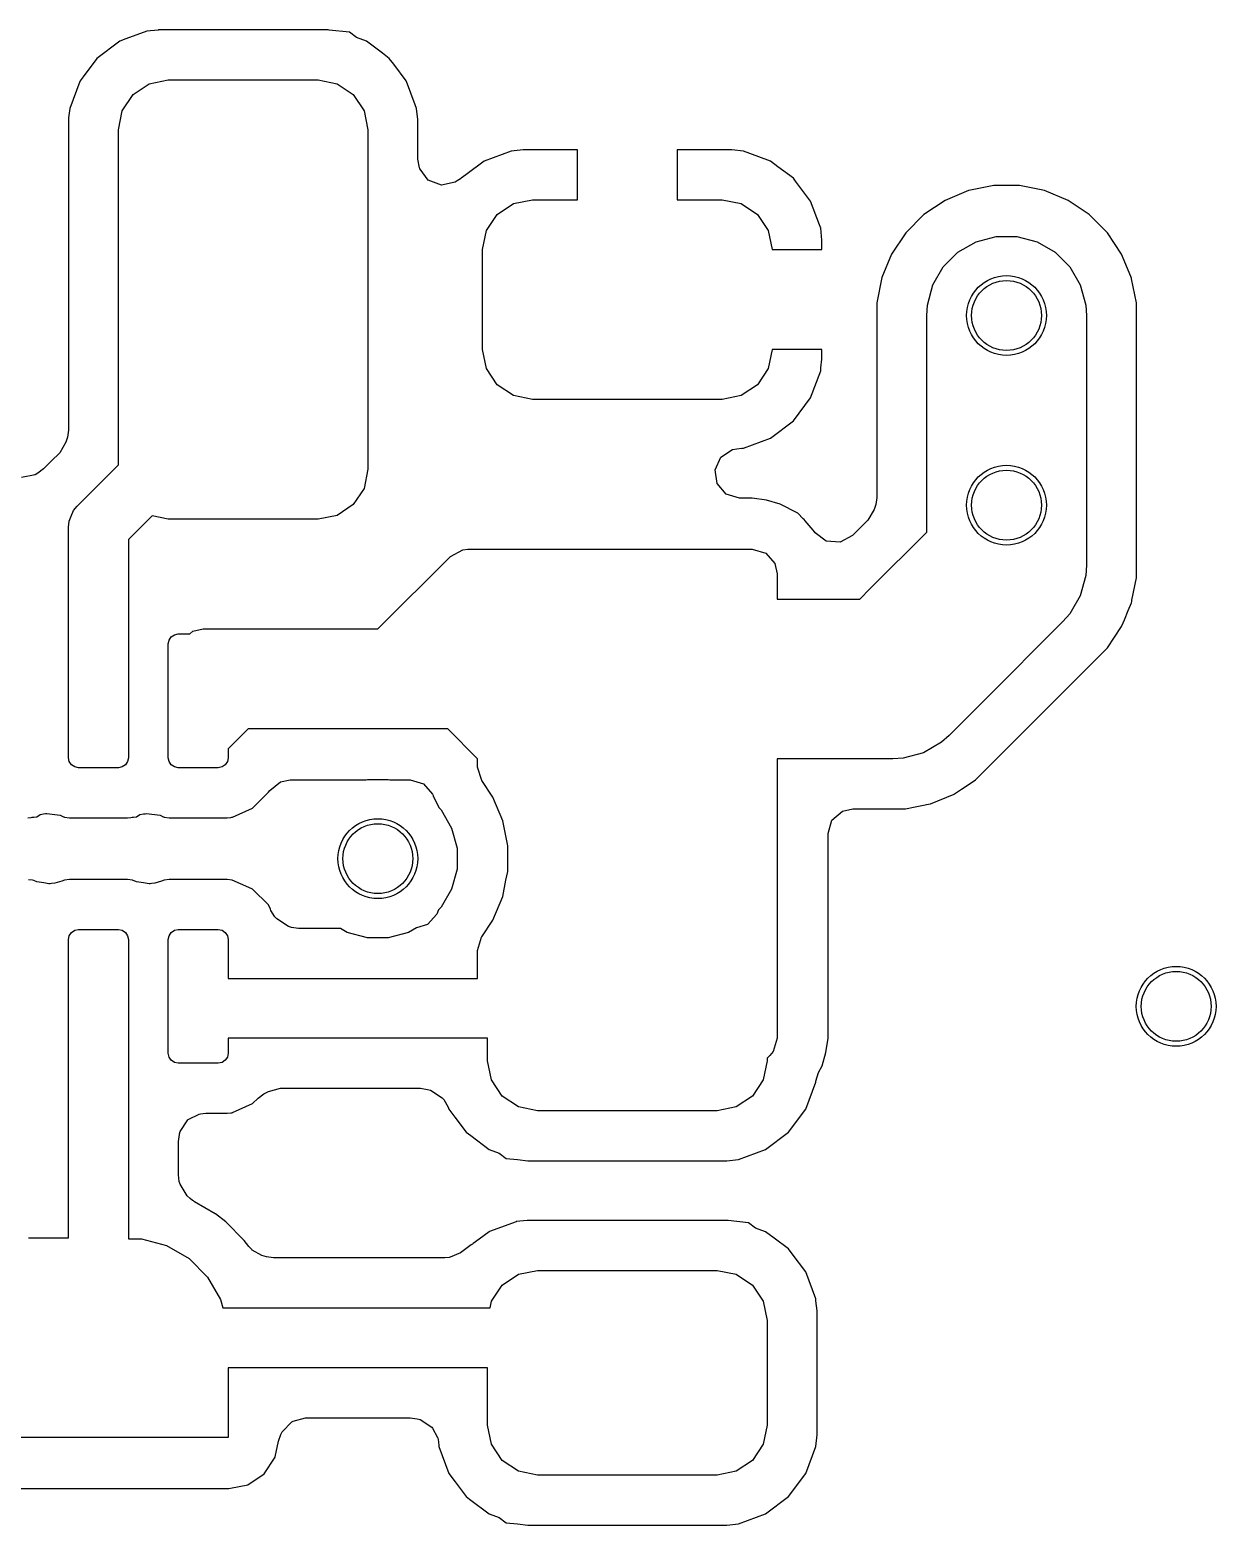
# Model space of a CAD drawing. Header units: inches. Extents: x 0.01 to 5.35, y 0.01 to 3.37.
# Drawn here: x 2.5489 to 2.7829, y 2.6665 to 2.9613 of the extents above; entities that cross this region are included whole.
import ezdxf

# ---------------------------------------------------------------- set-up
doc = ezdxf.new("R2010")
doc.units = ezdxf.units.IN
doc.header["$MEASUREMENT"] = 0
doc.layers.add('BLACK', color=250, linetype='CONTINUOUS')

msp = doc.modelspace()

# ---------------------------------------------------------------- linework, layer by layer
at = {"layer": 'BLACK', "linetype": 'CONTINUOUS'}
for p, q in [((2.57199, 2.96103), (2.56787, 2.95949)), ((2.57419, 2.96126), (2.57199, 2.96103)), ((2.57426, 2.96127), (2.57419, 2.96126)), ((2.57434, 2.96128), (2.57426, 2.96127)), ((2.60763, 2.96128), (2.57434, 2.96128)), ((2.57434, 2.96128), (2.57434, 2.96128)), ((2.60775, 2.96128), (2.60763, 2.96128)), ((2.60763, 2.96128), (2.60763, 2.96128)), ((2.60763, 2.96128), (2.60763, 2.96128)), ((2.60794, 2.96125), (2.60775, 2.96128)), ((2.61195, 2.96082), (2.60794, 2.96125)), ((2.61334, 2.95977), (2.61195, 2.96082)), ((2.56668, 2.95905), (2.56214, 2.95565)), ((2.56787, 2.95949), (2.56668, 2.95905)), ((2.56668, 2.95905), (2.56668, 2.95905)), ((2.61529, 2.95905), (2.61334, 2.95977)), ((2.61846, 2.95667), (2.61529, 2.95905)), ((2.61529, 2.95905), (2.61529, 2.95905)), ((2.61529, 2.95905), (2.61529, 2.95905)), ((2.61529, 2.95905), (2.61529, 2.95905)), ((2.56214, 2.95565), (2.55941, 2.952)), ((2.56214, 2.95565), (2.56214, 2.95565)), ((2.56214, 2.95565), (2.56214, 2.95565)), ((2.61982, 2.95565), (2.61846, 2.95667)), ((2.62068, 2.95451), (2.61982, 2.95565)), ((2.61982, 2.95565), (2.61982, 2.95565)), ((2.61982, 2.95565), (2.61982, 2.95565)), ((2.62312, 2.95125), (2.62068, 2.95451)), ((2.55886, 2.95127), (2.55875, 2.95112)), ((2.55941, 2.952), (2.55886, 2.95127)), ((2.57245, 2.95067), (2.57622, 2.95142)), ((2.57622, 2.95142), (2.60575, 2.95142)), ((2.60575, 2.95142), (2.60951, 2.95067)), ((2.62322, 2.95112), (2.62312, 2.95125)), ((2.55875, 2.95112), (2.55677, 2.94581)), ((2.55875, 2.95112), (2.55875, 2.95112)), ((2.56713, 2.94534), (2.56926, 2.94853)), ((2.56926, 2.94853), (2.57245, 2.95067)), ((2.60951, 2.95067), (2.61271, 2.94853)), ((2.61271, 2.94853), (2.61484, 2.94534)), ((2.62494, 2.94651), (2.62322, 2.95112)), ((2.62322, 2.95112), (2.62322, 2.95112)), ((2.62322, 2.95112), (2.62322, 2.95112)), ((2.55677, 2.94581), (2.55661, 2.94437)), ((2.56638, 2.94157), (2.56713, 2.94534)), ((2.61484, 2.94534), (2.61559, 2.94157)), ((2.6252, 2.94581), (2.62494, 2.94651)), ((2.62494, 2.94651), (2.62494, 2.94651)), ((2.62494, 2.94651), (2.62494, 2.94651)), ((2.62544, 2.9436), (2.6252, 2.94581)), ((2.55656, 2.94391), (2.55652, 2.94346)), ((2.55652, 2.94346), (2.55652, 2.94346)), ((2.55652, 2.94346), (2.55652, 2.94346)), ((2.55652, 2.94346), (2.55652, 2.94346)), ((2.55652, 2.94346), (2.55652, 2.94346)), ((2.55652, 2.94346), (2.55652, 2.88233)), ((2.55661, 2.94437), (2.55656, 2.94391)), ((2.55656, 2.94391), (2.55656, 2.94391)), ((2.55656, 2.94391), (2.55656, 2.94391)), ((2.62545, 2.94354), (2.62544, 2.9436)), ((2.62545, 2.94346), (2.62545, 2.94354)), ((2.62545, 2.93581), (2.62545, 2.94346)), ((2.56638, 2.87552), (2.56638, 2.94157)), ((2.61559, 2.94157), (2.61559, 2.87465)), ((2.64384, 2.93739), (2.63854, 2.93541)), ((2.64619, 2.93764), (2.64384, 2.93739)), ((2.64384, 2.93739), (2.64384, 2.93739)), ((2.65693, 2.93764), (2.64619, 2.93764)), ((2.64619, 2.93764), (2.64619, 2.93764)), ((2.65693, 2.9278), (2.65693, 2.93764)), ((2.68736, 2.93764), (2.67661, 2.93764)), ((2.67661, 2.93764), (2.67661, 2.9278)), ((2.6897, 2.93739), (2.68736, 2.93764)), ((2.68736, 2.93764), (2.68736, 2.93764)), ((2.69093, 2.93693), (2.6897, 2.93739)), ((2.6897, 2.93739), (2.6897, 2.93739)), ((2.695, 2.93541), (2.69093, 2.93693)), ((2.62576, 2.93411), (2.62545, 2.93581)), ((2.62582, 2.93394), (2.62576, 2.93411)), ((2.62586, 2.93384), (2.62582, 2.93394)), ((2.62587, 2.93382), (2.62586, 2.93384)), ((2.62751, 2.93162), (2.62587, 2.93382)), ((2.62587, 2.93382), (2.62587, 2.93382)), ((2.63854, 2.93541), (2.63492, 2.9327)), ((2.63854, 2.93541), (2.63854, 2.93541)), ((2.63854, 2.93541), (2.63854, 2.93541)), ((2.69649, 2.93429), (2.695, 2.93541)), ((2.695, 2.93541), (2.695, 2.93541)), ((2.69953, 2.93202), (2.69649, 2.93429)), ((2.63009, 2.93066), (2.62751, 2.93162)), ((2.63278, 2.93124), (2.63009, 2.93066)), ((2.63323, 2.93149), (2.63278, 2.93124)), ((2.63386, 2.93193), (2.63323, 2.93149)), ((2.63387, 2.93191), (2.63386, 2.93193)), ((2.63401, 2.93202), (2.63387, 2.93191)), ((2.63492, 2.9327), (2.63401, 2.93202)), ((2.69954, 2.93202), (2.69953, 2.93202)), ((2.69994, 2.93147), (2.69954, 2.93202)), ((2.70293, 2.92748), (2.69994, 2.93147)), ((2.73905, 2.93057), (2.73411, 2.92959)), ((2.7441, 2.93057), (2.73905, 2.93057)), ((2.73905, 2.93057), (2.73905, 2.93057)), ((2.73905, 2.93057), (2.73905, 2.93057)), ((2.74904, 2.92959), (2.7441, 2.93057)), ((2.7441, 2.93057), (2.7441, 2.93057)), ((2.7441, 2.93057), (2.7441, 2.93057)), ((2.6443, 2.92705), (2.64807, 2.9278)), ((2.64807, 2.9278), (2.65693, 2.9278)), ((2.67661, 2.9278), (2.68547, 2.9278)), ((2.68547, 2.9278), (2.68924, 2.92705)), ((2.72944, 2.92766), (2.72525, 2.92485)), ((2.7341, 2.92959), (2.72944, 2.92766)), ((2.72944, 2.92766), (2.72944, 2.92766)), ((2.73411, 2.92959), (2.7341, 2.92959)), ((2.7341, 2.92959), (2.7341, 2.92959)), ((2.74905, 2.92959), (2.74904, 2.92959)), ((2.74904, 2.92959), (2.74904, 2.92959)), ((2.75371, 2.92766), (2.74905, 2.92959)), ((2.7579, 2.92485), (2.75371, 2.92766)), ((2.75371, 2.92766), (2.75371, 2.92766)), ((2.75371, 2.92766), (2.75371, 2.92766)), ((2.63898, 2.92172), (2.64111, 2.92491)), ((2.64111, 2.92491), (2.6443, 2.92705)), ((2.68924, 2.92705), (2.69243, 2.92491)), ((2.69243, 2.92491), (2.69457, 2.92172)), ((2.70465, 2.92287), (2.70293, 2.92748)), ((2.70293, 2.92748), (2.70293, 2.92748)), ((2.72525, 2.92485), (2.72168, 2.92129)), ((2.72525, 2.92485), (2.72525, 2.92485)), ((2.72525, 2.92485), (2.72525, 2.92485)), ((2.76147, 2.92129), (2.7579, 2.92485)), ((2.7579, 2.92485), (2.7579, 2.92485)), ((2.7579, 2.92485), (2.7579, 2.92485)), ((2.63823, 2.91795), (2.63898, 2.92172)), ((2.69457, 2.92172), (2.69531, 2.91795)), ((2.70491, 2.92218), (2.70465, 2.92287)), ((2.70516, 2.91984), (2.70491, 2.92218)), ((2.70491, 2.92218), (2.70491, 2.92218)), ((2.70516, 2.91795), (2.70516, 2.91984)), ((2.70516, 2.91984), (2.70516, 2.91984)), ((2.70516, 2.91984), (2.70516, 2.91984)), ((2.72168, 2.92129), (2.71888, 2.91709)), ((2.72168, 2.92129), (2.72168, 2.92129)), ((2.72168, 2.92129), (2.72168, 2.92129)), ((2.73199, 2.91745), (2.73555, 2.91951)), ((2.73555, 2.91951), (2.73952, 2.92057)), ((2.73952, 2.92057), (2.74363, 2.92057)), ((2.74363, 2.92057), (2.7476, 2.91951)), ((2.7476, 2.91951), (2.75116, 2.91745)), ((2.76427, 2.91709), (2.76147, 2.92129)), ((2.76147, 2.92129), (2.76147, 2.92129)), ((2.76147, 2.92129), (2.76147, 2.92129)), ((2.63823, 2.89827), (2.63823, 2.91795)), ((2.69531, 2.91795), (2.70516, 2.91795)), ((2.71888, 2.91709), (2.71695, 2.91243)), ((2.71888, 2.91709), (2.71888, 2.91709)), ((2.72908, 2.91455), (2.73199, 2.91745)), ((2.75116, 2.91745), (2.75407, 2.91455)), ((2.7661, 2.91268), (2.76427, 2.91709)), ((2.76427, 2.91709), (2.76427, 2.91709)), ((2.76427, 2.91709), (2.76427, 2.91709)), ((2.76427, 2.91709), (2.76427, 2.91709)), ((2.72703, 2.91099), (2.72908, 2.91455)), ((2.75407, 2.91455), (2.75612, 2.91099)), ((2.71695, 2.91243), (2.71596, 2.90748)), ((2.71695, 2.91243), (2.71695, 2.91243)), ((2.71695, 2.91243), (2.71695, 2.91243)), ((2.72596, 2.90702), (2.72703, 2.91099)), ((2.75612, 2.91099), (2.75719, 2.90702)), ((2.76611, 2.91265), (2.7661, 2.91268)), ((2.76619, 2.91248), (2.76611, 2.91265)), ((2.7662, 2.91243), (2.76619, 2.91248)), ((2.76625, 2.91221), (2.7662, 2.91243)), ((2.7662, 2.91243), (2.7662, 2.91243)), ((2.76719, 2.90748), (2.76625, 2.91221)), ((2.71596, 2.90748), (2.71596, 2.86908)), ((2.72583, 2.90496), (2.72596, 2.90702)), ((2.75719, 2.90702), (2.75732, 2.90496)), ((2.76719, 2.89284), (2.76719, 2.90748)), ((2.76719, 2.90748), (2.76719, 2.90748)), ((2.76719, 2.90748), (2.76719, 2.90748)), ((2.72583, 2.86756), (2.72583, 2.90496)), ((2.75732, 2.90496), (2.75732, 2.86756)), ((2.63898, 2.8945), (2.63823, 2.89827)), ((2.69531, 2.89827), (2.69457, 2.8945)), ((2.70516, 2.89827), (2.69531, 2.89827)), ((2.70516, 2.89638), (2.70516, 2.89827)), ((2.70497, 2.89464), (2.70516, 2.89638)), ((2.70516, 2.89638), (2.70516, 2.89638)), ((2.64111, 2.89131), (2.63898, 2.8945)), ((2.69457, 2.8945), (2.69243, 2.89131)), ((2.70293, 2.88874), (2.70491, 2.89404)), ((2.70491, 2.89404), (2.70497, 2.89464)), ((2.70491, 2.89404), (2.70491, 2.89404)), ((2.76719, 2.87008), (2.76719, 2.89284)), ((2.6443, 2.88917), (2.64111, 2.89131)), ((2.69243, 2.89131), (2.68924, 2.88917)), ((2.64807, 2.88843), (2.6443, 2.88917)), ((2.68547, 2.88843), (2.64807, 2.88843)), ((2.68924, 2.88917), (2.68547, 2.88843)), ((2.69954, 2.88421), (2.70293, 2.88874)), ((2.70293, 2.88874), (2.70293, 2.88874)), ((2.695, 2.88081), (2.69953, 2.88421)), ((2.69953, 2.88421), (2.69954, 2.88421)), ((2.55632, 2.88095), (2.55603, 2.87996)), ((2.55652, 2.88233), (2.55632, 2.88095)), ((2.6897, 2.87883), (2.695, 2.88081)), ((2.695, 2.88081), (2.695, 2.88081)), ((2.55479, 2.87788), (2.55313, 2.87622)), ((2.55603, 2.87996), (2.55479, 2.87788)), ((2.68521, 2.87704), (2.68752, 2.87852)), ((2.68752, 2.87852), (2.68838, 2.87869)), ((2.68838, 2.87869), (2.68938, 2.8788)), ((2.68938, 2.8788), (2.6897, 2.87883)), ((2.6897, 2.87883), (2.6897, 2.87883)), ((2.55163, 2.87471), (2.55051, 2.87388)), ((2.55313, 2.87622), (2.55163, 2.87471)), ((2.55313, 2.87622), (2.55313, 2.87622)), ((2.55827, 2.8674), (2.56638, 2.87552)), ((2.61559, 2.87465), (2.61484, 2.87088)), ((2.68407, 2.87453), (2.68521, 2.87704)), ((2.68446, 2.87181), (2.68407, 2.87453)), ((2.54997, 2.87358), (2.54729, 2.873)), ((2.55051, 2.87388), (2.54997, 2.87358)), ((2.68626, 2.86973), (2.68446, 2.87181)), ((2.61484, 2.87088), (2.61271, 2.86769)), ((2.6889, 2.86896), (2.68626, 2.86973)), ((2.69142, 2.86896), (2.6889, 2.86896)), ((2.69425, 2.86855), (2.69142, 2.86896)), ((2.69142, 2.86896), (2.69142, 2.86896)), ((2.71596, 2.86908), (2.71577, 2.8677)), ((2.76719, 2.85323), (2.76719, 2.87008)), ((2.55708, 2.86541), (2.55753, 2.86651)), ((2.55753, 2.86651), (2.55827, 2.8674)), ((2.61271, 2.86769), (2.60951, 2.86555)), ((2.69689, 2.86777), (2.69425, 2.86855)), ((2.69425, 2.86855), (2.69425, 2.86855)), ((2.70037, 2.86596), (2.69689, 2.86777)), ((2.69689, 2.86777), (2.69689, 2.86777)), ((2.69689, 2.86777), (2.69689, 2.86777)), ((2.69689, 2.86777), (2.69689, 2.86777)), ((2.70146, 2.8649), (2.70037, 2.86596)), ((2.71547, 2.86671), (2.71424, 2.86463)), ((2.71577, 2.8677), (2.71547, 2.86671)), ((2.72583, 2.86227), (2.72583, 2.86756)), ((2.75732, 2.86756), (2.75732, 2.85575)), ((2.55654, 2.86323), (2.55665, 2.86438)), ((2.55654, 2.8402), (2.55654, 2.86323)), ((2.55665, 2.86438), (2.55708, 2.86541)), ((2.57301, 2.86544), (2.56835, 2.86078)), ((2.57622, 2.8648), (2.57301, 2.86544)), ((2.60575, 2.8648), (2.57622, 2.8648)), ((2.60951, 2.86555), (2.60575, 2.8648)), ((2.70166, 2.86471), (2.70146, 2.8649)), ((2.70186, 2.86448), (2.70166, 2.86471)), ((2.70346, 2.86263), (2.70186, 2.86448)), ((2.71424, 2.86463), (2.71117, 2.86156)), ((2.56835, 2.86078), (2.56835, 2.8402)), ((2.70348, 2.8626), (2.70346, 2.86263)), ((2.70346, 2.86263), (2.70346, 2.86263)), ((2.70381, 2.86209), (2.70348, 2.8626)), ((2.70601, 2.86044), (2.70381, 2.86209)), ((2.70876, 2.86025), (2.70601, 2.86044)), ((2.71117, 2.86156), (2.70876, 2.86025)), ((2.71469, 2.85114), (2.72583, 2.86227)), ((2.61756, 2.84315), (2.63188, 2.85747)), ((2.63188, 2.85747), (2.63429, 2.85879)), ((2.63429, 2.85879), (2.63533, 2.8589)), ((2.63533, 2.8589), (2.69142, 2.8589)), ((2.69142, 2.8589), (2.69406, 2.85812)), ((2.69406, 2.85812), (2.69586, 2.85604)), ((2.69586, 2.85604), (2.6963, 2.85402)), ((2.6963, 2.85402), (2.6963, 2.84906)), ((2.75732, 2.85575), (2.75719, 2.85369)), ((2.71261, 2.84906), (2.71469, 2.85114)), ((2.71469, 2.85114), (2.71469, 2.85114)), ((2.75719, 2.85369), (2.75612, 2.84972)), ((2.76631, 2.84884), (2.76719, 2.85323)), ((2.6963, 2.84906), (2.71261, 2.84906)), ((2.75612, 2.84972), (2.75431, 2.84658)), ((2.76559, 2.84681), (2.7662, 2.84828)), ((2.7662, 2.84828), (2.76621, 2.84832)), ((2.76621, 2.84832), (2.76626, 2.84859)), ((2.76626, 2.84859), (2.76631, 2.84884)), ((2.76631, 2.84884), (2.76631, 2.84884)), ((2.75407, 2.84616), (2.75271, 2.84461)), ((2.75431, 2.84658), (2.75407, 2.84616)), ((2.76482, 2.84494), (2.76559, 2.84681)), ((2.57744, 2.84202), (2.57819, 2.84217)), ((2.57819, 2.84217), (2.58044, 2.84217)), ((2.58044, 2.84217), (2.58106, 2.84271)), ((2.58106, 2.84271), (2.58309, 2.84315)), ((2.58309, 2.84315), (2.61756, 2.84315)), ((2.75271, 2.84461), (2.73696, 2.82886)), ((2.76147, 2.83942), (2.76427, 2.84362)), ((2.76427, 2.84362), (2.76434, 2.84379)), ((2.76434, 2.84379), (2.76482, 2.84494)), ((2.55654, 2.81776), (2.55654, 2.8402)), ((2.56835, 2.8402), (2.56835, 2.81776)), ((2.57622, 2.8402), (2.57637, 2.84095)), ((2.57622, 2.81776), (2.57622, 2.8402)), ((2.57637, 2.84095), (2.5768, 2.84159)), ((2.5768, 2.84159), (2.57744, 2.84202)), ((2.74572, 2.82367), (2.76147, 2.83942)), ((2.73696, 2.82886), (2.73027, 2.82217)), ((2.73696, 2.82886), (2.73696, 2.82886)), ((2.59197, 2.82346), (2.58803, 2.81953)), ((2.6146, 2.82346), (2.59197, 2.82346)), ((2.59197, 2.82346), (2.59197, 2.82346)), ((2.615, 2.82348), (2.6146, 2.82346)), ((2.61504, 2.82348), (2.615, 2.82348)), ((2.62008, 2.82348), (2.61504, 2.82348)), ((2.62012, 2.82348), (2.62008, 2.82348)), ((2.62052, 2.82346), (2.62012, 2.82348)), ((2.63134, 2.82346), (2.62052, 2.82346)), ((2.63724, 2.81756), (2.63134, 2.82346)), ((2.73027, 2.82217), (2.72872, 2.82081)), ((2.73546, 2.81341), (2.74572, 2.82367)), ((2.74572, 2.82367), (2.74572, 2.82367)), ((2.58803, 2.81953), (2.58803, 2.81776)), ((2.72516, 2.81876), (2.72119, 2.81769)), ((2.72872, 2.82081), (2.72516, 2.81876)), ((2.55669, 2.817), (2.55654, 2.81776)), ((2.55711, 2.81636), (2.55669, 2.817)), ((2.55775, 2.81594), (2.55711, 2.81636)), ((2.5585, 2.81579), (2.55775, 2.81594)), ((2.56638, 2.81579), (2.5585, 2.81579)), ((2.56713, 2.81594), (2.56638, 2.81579)), ((2.56777, 2.81636), (2.56713, 2.81594)), ((2.5682, 2.817), (2.56777, 2.81636)), ((2.56835, 2.81776), (2.5682, 2.817)), ((2.57637, 2.817), (2.57622, 2.81776)), ((2.5768, 2.81636), (2.57637, 2.817)), ((2.57744, 2.81594), (2.5768, 2.81636)), ((2.57819, 2.81579), (2.57744, 2.81594)), ((2.58606, 2.81579), (2.57819, 2.81579)), ((2.58682, 2.81594), (2.58606, 2.81579)), ((2.58745, 2.81636), (2.58682, 2.81594)), ((2.58788, 2.817), (2.58745, 2.81636)), ((2.58803, 2.81776), (2.58788, 2.817)), ((2.63724, 2.81599), (2.63724, 2.81756)), ((2.63724, 2.8159), (2.63724, 2.81599)), ((2.63807, 2.81328), (2.63724, 2.8159)), ((2.71913, 2.81756), (2.6963, 2.81756)), ((2.6963, 2.81756), (2.6963, 2.76249)), ((2.72119, 2.81769), (2.71913, 2.81756)), ((2.59622, 2.81128), (2.59835, 2.81302)), ((2.59835, 2.81302), (2.60024, 2.81341)), ((2.60024, 2.81341), (2.6146, 2.81341)), ((2.6146, 2.81341), (2.61509, 2.81342)), ((2.6146, 2.81341), (2.6146, 2.81341)), ((2.61509, 2.81342), (2.6151, 2.81342)), ((2.6151, 2.81342), (2.61513, 2.81342)), ((2.61513, 2.81342), (2.61526, 2.81342)), ((2.61526, 2.81342), (2.6155, 2.81349)), ((2.6155, 2.81349), (2.61961, 2.81349)), ((2.61961, 2.81349), (2.6199, 2.81341)), ((2.6199, 2.81341), (2.61997, 2.81342)), ((2.61997, 2.81342), (2.61997, 2.81342)), ((2.61997, 2.81342), (2.61998, 2.81342)), ((2.61998, 2.81342), (2.61999, 2.81342)), ((2.61999, 2.81342), (2.62002, 2.81342)), ((2.62002, 2.81342), (2.62003, 2.81342)), ((2.62003, 2.81342), (2.62052, 2.81341)), ((2.62052, 2.81341), (2.62391, 2.81341)), ((2.62391, 2.81341), (2.62655, 2.81263)), ((2.62655, 2.81263), (2.62835, 2.81055)), ((2.64025, 2.81001), (2.63807, 2.81328)), ((2.73268, 2.81156), (2.73478, 2.81296)), ((2.73478, 2.81296), (2.73546, 2.81341)), ((2.59286, 2.80783), (2.59599, 2.81095)), ((2.59599, 2.81095), (2.59622, 2.81128)), ((2.59599, 2.81095), (2.59599, 2.81095)), ((2.62835, 2.81055), (2.62845, 2.81031)), ((2.62845, 2.81031), (2.62847, 2.81027)), ((2.62847, 2.81027), (2.62959, 2.80792)), ((2.64025, 2.81), (2.64025, 2.81)), ((2.64025, 2.81), (2.64025, 2.81001)), ((2.64219, 2.80534), (2.64025, 2.81)), ((2.7266, 2.80868), (2.73126, 2.81061)), ((2.73126, 2.81061), (2.73132, 2.81065)), ((2.73132, 2.81065), (2.73268, 2.81156)), ((2.73132, 2.81065), (2.73132, 2.81065)), ((2.73132, 2.81065), (2.73132, 2.81065)), ((2.55162, 2.80669), (2.55197, 2.80674)), ((2.55197, 2.80674), (2.55217, 2.80676)), ((2.55217, 2.80676), (2.55227, 2.80678)), ((2.55227, 2.80678), (2.55491, 2.80641)), ((2.5713, 2.80669), (2.57165, 2.80673)), ((2.57165, 2.80673), (2.57193, 2.80678)), ((2.57193, 2.80678), (2.5746, 2.80641)), ((2.58889, 2.80607), (2.59286, 2.80783)), ((2.62959, 2.80792), (2.63005, 2.80746)), ((2.63005, 2.80746), (2.63211, 2.8039)), ((2.70713, 2.80545), (2.70921, 2.80726)), ((2.70921, 2.80726), (2.71124, 2.8077)), ((2.71124, 2.8077), (2.72166, 2.8077)), ((2.72166, 2.8077), (2.72358, 2.80808)), ((2.72358, 2.80808), (2.7255, 2.80846)), ((2.7255, 2.80846), (2.72578, 2.80852)), ((2.7255, 2.80846), (2.7255, 2.80846)), ((2.72578, 2.80852), (2.7266, 2.80868)), ((2.54849, 2.80593), (2.54917, 2.80601)), ((2.54917, 2.80601), (2.54939, 2.80602)), ((2.54939, 2.80602), (2.54967, 2.80607)), ((2.54967, 2.80607), (2.55027, 2.80614)), ((2.55027, 2.80614), (2.55094, 2.80655)), ((2.55094, 2.80655), (2.55162, 2.80669)), ((2.55491, 2.80641), (2.55553, 2.80614)), ((2.55553, 2.80614), (2.55564, 2.80609)), ((2.55564, 2.80609), (2.55573, 2.80605)), ((2.55573, 2.80605), (2.55575, 2.80604)), ((2.55575, 2.80604), (2.55575, 2.80604)), ((2.55575, 2.80604), (2.55674, 2.80593)), ((2.55674, 2.80593), (2.56814, 2.80593)), ((2.56814, 2.80593), (2.56815, 2.80593)), ((2.56815, 2.80593), (2.56818, 2.80593)), ((2.56818, 2.80593), (2.56885, 2.80601)), ((2.56885, 2.80601), (2.56908, 2.80602)), ((2.56908, 2.80602), (2.56936, 2.80607)), ((2.56936, 2.80607), (2.56996, 2.80614)), ((2.56996, 2.80614), (2.57063, 2.80655)), ((2.57063, 2.80655), (2.5713, 2.80669)), ((2.5746, 2.80641), (2.57522, 2.80614)), ((2.57522, 2.80614), (2.57533, 2.80609)), ((2.57533, 2.80609), (2.57542, 2.80605)), ((2.57542, 2.80605), (2.57543, 2.80604)), ((2.57543, 2.80604), (2.57543, 2.80604)), ((2.57543, 2.80604), (2.57642, 2.80593)), ((2.57642, 2.80593), (2.58783, 2.80593)), ((2.58783, 2.80593), (2.58783, 2.80593)), ((2.58783, 2.80593), (2.58786, 2.80593)), ((2.58786, 2.80593), (2.58854, 2.80601)), ((2.58854, 2.80601), (2.58876, 2.80602)), ((2.58876, 2.80602), (2.58879, 2.80602)), ((2.58879, 2.80602), (2.58889, 2.80607)), ((2.63211, 2.8039), (2.63317, 2.79993)), ((2.64317, 2.8004), (2.64219, 2.80534)), ((2.64219, 2.80534), (2.64219, 2.80534)), ((2.64219, 2.80534), (2.64219, 2.80534)), ((2.70636, 2.80281), (2.70713, 2.80545)), ((2.70636, 2.78933), (2.70636, 2.80281)), ((2.63317, 2.79993), (2.63317, 2.79582)), ((2.64317, 2.79535), (2.64317, 2.8004)), ((2.63317, 2.79582), (2.63211, 2.79185)), ((2.64283, 2.79364), (2.64317, 2.79535)), ((2.54944, 2.79363), (2.54866, 2.79372)), ((2.54966, 2.79353), (2.54944, 2.79363)), ((2.55026, 2.79327), (2.54966, 2.79353)), ((2.55168, 2.79307), (2.55026, 2.79327)), ((2.55268, 2.79287), (2.55168, 2.79307)), ((2.55278, 2.79291), (2.55268, 2.79287)), ((2.5529, 2.7929), (2.55278, 2.79291)), ((2.5532, 2.79294), (2.5529, 2.7929)), ((2.55385, 2.79302), (2.5532, 2.79294)), ((2.55519, 2.7934), (2.55385, 2.79302)), ((2.55575, 2.79364), (2.55519, 2.7934)), ((2.55674, 2.79376), (2.55575, 2.79364)), ((2.55575, 2.79364), (2.55575, 2.79364)), ((2.55575, 2.79364), (2.55575, 2.79364)), ((2.55575, 2.79364), (2.55575, 2.79364)), ((2.56814, 2.79376), (2.55674, 2.79376)), ((2.55674, 2.79376), (2.55674, 2.79376)), ((2.55674, 2.79376), (2.55674, 2.79376)), ((2.55674, 2.79376), (2.55674, 2.79376)), ((2.56913, 2.79364), (2.56814, 2.79376)), ((2.56814, 2.79376), (2.56814, 2.79376)), ((2.56997, 2.79328), (2.56913, 2.79364)), ((2.57135, 2.79309), (2.56997, 2.79328)), ((2.57242, 2.79288), (2.57135, 2.79309)), ((2.57252, 2.79293), (2.57242, 2.79288)), ((2.57264, 2.79291), (2.57252, 2.79293)), ((2.57292, 2.79295), (2.57264, 2.79291)), ((2.57356, 2.79303), (2.57292, 2.79295)), ((2.57292, 2.79295), (2.57292, 2.79295)), ((2.57292, 2.79295), (2.57292, 2.79295)), ((2.5749, 2.79341), (2.57356, 2.79303)), ((2.57543, 2.79364), (2.5749, 2.79341)), ((2.57642, 2.79376), (2.57543, 2.79364)), ((2.57543, 2.79364), (2.57543, 2.79364)), ((2.58783, 2.79376), (2.57642, 2.79376)), ((2.57642, 2.79376), (2.57642, 2.79376)), ((2.57642, 2.79376), (2.57642, 2.79376)), ((2.58882, 2.79364), (2.58783, 2.79376)), ((2.58783, 2.79376), (2.58783, 2.79376)), ((2.59209, 2.7922), (2.58882, 2.79364)), ((2.58882, 2.79364), (2.58882, 2.79364)), ((2.59286, 2.79186), (2.59209, 2.7922)), ((2.64219, 2.7904), (2.64283, 2.79364)), ((2.59599, 2.78873), (2.59286, 2.79186)), ((2.59286, 2.79186), (2.59286, 2.79186)), ((2.63211, 2.79185), (2.63005, 2.78829)), ((2.64025, 2.78574), (2.64219, 2.7904)), ((2.70636, 2.76249), (2.70636, 2.78933)), ((2.59636, 2.78791), (2.59599, 2.78873)), ((2.59647, 2.78764), (2.59636, 2.78791)), ((2.59725, 2.78641), (2.59647, 2.78764)), ((2.59763, 2.78597), (2.59725, 2.78641)), ((2.62916, 2.78695), (2.62735, 2.78488)), ((2.62955, 2.78778), (2.62916, 2.78695)), ((2.63005, 2.78829), (2.62955, 2.78778)), ((2.55669, 2.78268), (2.55711, 2.78332)), ((2.55711, 2.78332), (2.55775, 2.78375)), ((2.55775, 2.78375), (2.5585, 2.7839)), ((2.5585, 2.7839), (2.56638, 2.7839)), ((2.56638, 2.7839), (2.56713, 2.78375)), ((2.56713, 2.78375), (2.56777, 2.78332)), ((2.56777, 2.78332), (2.5682, 2.78268)), ((2.57637, 2.78268), (2.5768, 2.78332)), ((2.5768, 2.78332), (2.57744, 2.78375)), ((2.57744, 2.78375), (2.57819, 2.7839)), ((2.57819, 2.7839), (2.58606, 2.7839)), ((2.58606, 2.7839), (2.58682, 2.78375)), ((2.58682, 2.78375), (2.58745, 2.78332)), ((2.58745, 2.78332), (2.58788, 2.78268)), ((2.59995, 2.78449), (2.59763, 2.78597)), ((2.60054, 2.78431), (2.59995, 2.78449)), ((2.60191, 2.78411), (2.60054, 2.78431)), ((2.61017, 2.78411), (2.60191, 2.78411)), ((2.61153, 2.78332), (2.61017, 2.78411)), ((2.6155, 2.78226), (2.61153, 2.78332)), ((2.62359, 2.78332), (2.61961, 2.78226)), ((2.62518, 2.78425), (2.62359, 2.78332)), ((2.62735, 2.78488), (2.62518, 2.78425)), ((2.63807, 2.78247), (2.64025, 2.78574)), ((2.64025, 2.78574), (2.64025, 2.78574)), ((2.64025, 2.78574), (2.64025, 2.78574)), ((2.55654, 2.78193), (2.55669, 2.78268)), ((2.55654, 2.77071), (2.55654, 2.78193)), ((2.5682, 2.78268), (2.56835, 2.78193)), ((2.56835, 2.78193), (2.56835, 2.77071)), ((2.57622, 2.78193), (2.57637, 2.78268)), ((2.57622, 2.75949), (2.57622, 2.78193)), ((2.58788, 2.78268), (2.58803, 2.78193)), ((2.58803, 2.78193), (2.58803, 2.77425)), ((2.61961, 2.78226), (2.6155, 2.78226)), ((2.63724, 2.77976), (2.63802, 2.7824)), ((2.63802, 2.7824), (2.63807, 2.78247)), ((2.63724, 2.77425), (2.63724, 2.77976)), ((2.58803, 2.77425), (2.63724, 2.77425)), ((2.55654, 2.72307), (2.55654, 2.77071)), ((2.56835, 2.77071), (2.56835, 2.72307)), ((2.6963, 2.76249), (2.69552, 2.75986)), ((2.70595, 2.75966), (2.70636, 2.76249)), ((2.63921, 2.76244), (2.58803, 2.76244)), ((2.58803, 2.76244), (2.58803, 2.75949)), ((2.63921, 2.75801), (2.63921, 2.76244)), ((2.69552, 2.75986), (2.69487, 2.75904)), ((2.70518, 2.75702), (2.70595, 2.75966)), ((2.57637, 2.75873), (2.57622, 2.75949)), ((2.5768, 2.7581), (2.57637, 2.75873)), ((2.57744, 2.75767), (2.5768, 2.7581)), ((2.57819, 2.75752), (2.57744, 2.75767)), ((2.58606, 2.75752), (2.57819, 2.75752)), ((2.58682, 2.75767), (2.58606, 2.75752)), ((2.58745, 2.7581), (2.58682, 2.75767)), ((2.58788, 2.75873), (2.58745, 2.7581)), ((2.58803, 2.75949), (2.58788, 2.75873)), ((2.63996, 2.75425), (2.63921, 2.75801)), ((2.69433, 2.75801), (2.69358, 2.75425)), ((2.69487, 2.75904), (2.69433, 2.7585)), ((2.69433, 2.7585), (2.69433, 2.75801)), ((2.70449, 2.75572), (2.70518, 2.75702)), ((2.6421, 2.75105), (2.63996, 2.75425)), ((2.69358, 2.75425), (2.69145, 2.75105)), ((2.70196, 2.74847), (2.70394, 2.75378)), ((2.70394, 2.75378), (2.70396, 2.75397)), ((2.70396, 2.75397), (2.70449, 2.75571)), ((2.70449, 2.75571), (2.70449, 2.75572)), ((2.59396, 2.75065), (2.59507, 2.75149)), ((2.59507, 2.75149), (2.59598, 2.75198)), ((2.59598, 2.75198), (2.59832, 2.75258)), ((2.59832, 2.75258), (2.62596, 2.75258)), ((2.62596, 2.75258), (2.62733, 2.75238)), ((2.62733, 2.75238), (2.62793, 2.75221)), ((2.62793, 2.75221), (2.63024, 2.75072)), ((2.63024, 2.75072), (2.63024, 2.75071)), ((2.63024, 2.75071), (2.63049, 2.75043)), ((2.64529, 2.74892), (2.6421, 2.75105)), ((2.69145, 2.75105), (2.68825, 2.74892)), ((2.58854, 2.74774), (2.58876, 2.74775)), ((2.58876, 2.74775), (2.58879, 2.74776)), ((2.58879, 2.74776), (2.58889, 2.7478)), ((2.58889, 2.7478), (2.59286, 2.74956)), ((2.59286, 2.74956), (2.59396, 2.75065)), ((2.63049, 2.75043), (2.63055, 2.75036)), ((2.63055, 2.75036), (2.63143, 2.74887)), ((2.63143, 2.74887), (2.63158, 2.74847)), ((2.63158, 2.74847), (2.63158, 2.74847)), ((2.63158, 2.74847), (2.63277, 2.74689)), ((2.64906, 2.74817), (2.64529, 2.74892)), ((2.68449, 2.74817), (2.64906, 2.74817)), ((2.68825, 2.74892), (2.68449, 2.74817)), ((2.69856, 2.74394), (2.70196, 2.74847)), ((2.70196, 2.74847), (2.70196, 2.74847)), ((2.70196, 2.74847), (2.70196, 2.74847)), ((2.57858, 2.74404), (2.58007, 2.74635)), ((2.58007, 2.74635), (2.58012, 2.7464)), ((2.58012, 2.7464), (2.58228, 2.74748)), ((2.58228, 2.74748), (2.58258, 2.74755)), ((2.58258, 2.74755), (2.58362, 2.74766)), ((2.58362, 2.74766), (2.58783, 2.74766)), ((2.58783, 2.74766), (2.58783, 2.74766)), ((2.58783, 2.74766), (2.58786, 2.74766)), ((2.58786, 2.74766), (2.58854, 2.74774)), ((2.63277, 2.74689), (2.63498, 2.74394)), ((2.57821, 2.74207), (2.57841, 2.74345)), ((2.57821, 2.73551), (2.57821, 2.74207)), ((2.57841, 2.74345), (2.57845, 2.74361)), ((2.57845, 2.74361), (2.57858, 2.74404)), ((2.63498, 2.74394), (2.63498, 2.74394)), ((2.63498, 2.74394), (2.63588, 2.74326)), ((2.63588, 2.74326), (2.63951, 2.74054)), ((2.69403, 2.74054), (2.69856, 2.74394)), ((2.69856, 2.74394), (2.69856, 2.74394)), ((2.69856, 2.74394), (2.69856, 2.74394)), ((2.63951, 2.74054), (2.63951, 2.74054)), ((2.63951, 2.74054), (2.64146, 2.73981)), ((2.64146, 2.73981), (2.64285, 2.73877)), ((2.68872, 2.73856), (2.69403, 2.74054)), ((2.64285, 2.73877), (2.6451, 2.73853)), ((2.6451, 2.73853), (2.6451, 2.73853)), ((2.6451, 2.73853), (2.6451, 2.73853)), ((2.6451, 2.73853), (2.64717, 2.73831)), ((2.64717, 2.73831), (2.68637, 2.73831)), ((2.68637, 2.73831), (2.68872, 2.73856)), ((2.57839, 2.7342), (2.57821, 2.73551)), ((2.57853, 2.73367), (2.57839, 2.7342)), ((2.57993, 2.73138), (2.57853, 2.73367)), ((2.58052, 2.73084), (2.57993, 2.73138)), ((2.581, 2.73045), (2.58052, 2.73084)), ((2.58122, 2.73037), (2.581, 2.73045)), ((2.58139, 2.7302), (2.58122, 2.73037)), ((2.58546, 2.72785), (2.58139, 2.7302)), ((2.58548, 2.72784), (2.58546, 2.72785)), ((2.58553, 2.7278), (2.58548, 2.72784)), ((2.58755, 2.72625), (2.58553, 2.7278)), ((2.59121, 2.72259), (2.58755, 2.72625)), ((2.58755, 2.72625), (2.58755, 2.72625)), ((2.58755, 2.72625), (2.58755, 2.72625)), ((2.63951, 2.7243), (2.63756, 2.72284)), ((2.63961, 2.72434), (2.63951, 2.7243)), ((2.63951, 2.7243), (2.63951, 2.7243)), ((2.64482, 2.72628), (2.63961, 2.72434)), ((2.64486, 2.72629), (2.64482, 2.72628)), ((2.64703, 2.72652), (2.64486, 2.72629)), ((2.64704, 2.72652), (2.64703, 2.72652)), ((2.64717, 2.72654), (2.64704, 2.72652)), ((2.68637, 2.72654), (2.64717, 2.72654)), ((2.64717, 2.72654), (2.64717, 2.72654)), ((2.68649, 2.72654), (2.68637, 2.72654)), ((2.68637, 2.72654), (2.68637, 2.72654)), ((2.68637, 2.72654), (2.68637, 2.72654)), ((2.68668, 2.7265), (2.68649, 2.72654)), ((2.69069, 2.72607), (2.68668, 2.7265)), ((2.69208, 2.72503), (2.69069, 2.72607)), ((2.69403, 2.7243), (2.69208, 2.72503)), ((2.69571, 2.72304), (2.69403, 2.7243)), ((2.69403, 2.7243), (2.69403, 2.7243)), ((2.69403, 2.7243), (2.69403, 2.7243)), ((2.69403, 2.7243), (2.69403, 2.7243)), ((2.54866, 2.72307), (2.55654, 2.72307)), ((2.56835, 2.72307), (2.56835, 2.7229)), ((2.56835, 2.7229), (2.57092, 2.7229)), ((2.57092, 2.7229), (2.57588, 2.72157)), ((2.57588, 2.72157), (2.58033, 2.719)), ((2.59212, 2.7214), (2.59121, 2.72259)), ((2.59121, 2.72259), (2.59121, 2.72259)), ((2.59121, 2.72259), (2.59121, 2.72259)), ((2.59121, 2.72259), (2.59121, 2.72259)), ((2.59269, 2.72078), (2.59212, 2.7214)), ((2.63597, 2.72174), (2.63385, 2.72015)), ((2.63621, 2.72183), (2.63597, 2.72174)), ((2.63637, 2.72195), (2.63621, 2.72183)), ((2.63756, 2.72284), (2.63637, 2.72195)), ((2.69856, 2.72091), (2.69571, 2.72304)), ((2.58033, 2.719), (2.58396, 2.71537)), ((2.59277, 2.7207), (2.59269, 2.72078)), ((2.5947, 2.71961), (2.59277, 2.7207)), ((2.59558, 2.71935), (2.5947, 2.71961)), ((2.59695, 2.71915), (2.59558, 2.71935)), ((2.63078, 2.71915), (2.59695, 2.71915)), ((2.63165, 2.71923), (2.63078, 2.71915)), ((2.63179, 2.71926), (2.63165, 2.71923)), ((2.63385, 2.72015), (2.63179, 2.71926)), ((2.6993, 2.71992), (2.69856, 2.72091)), ((2.69856, 2.72091), (2.69856, 2.72091)), ((2.70196, 2.71637), (2.6993, 2.71992)), ((2.58396, 2.71537), (2.58653, 2.71092)), ((2.6421, 2.71379), (2.64529, 2.71592)), ((2.64529, 2.71592), (2.64906, 2.71667)), ((2.64906, 2.71667), (2.68449, 2.71667)), ((2.68449, 2.71667), (2.68825, 2.71592)), ((2.68825, 2.71592), (2.69145, 2.71379)), ((2.70394, 2.71106), (2.70196, 2.71637)), ((2.70196, 2.71637), (2.70196, 2.71637)), ((2.63996, 2.7106), (2.6421, 2.71379)), ((2.69145, 2.71379), (2.69358, 2.7106)), ((2.58653, 2.71092), (2.58697, 2.70929)), ((2.6397, 2.70929), (2.63996, 2.7106)), ((2.69358, 2.7106), (2.69433, 2.70683)), ((2.70398, 2.71067), (2.70394, 2.71106)), ((2.70419, 2.70872), (2.70398, 2.71067)), ((2.58697, 2.70929), (2.6397, 2.70929)), ((2.69433, 2.70683), (2.69433, 2.68616)), ((2.70419, 2.68428), (2.70419, 2.70872)), ((2.63921, 2.69748), (2.58803, 2.69748)), ((2.58803, 2.69748), (2.58803, 2.6837)), ((2.63921, 2.68616), (2.63921, 2.69748)), ((2.5987, 2.68486), (2.60061, 2.68684)), ((2.60061, 2.68684), (2.60086, 2.68698)), ((2.60086, 2.68698), (2.60328, 2.68762)), ((2.60328, 2.68762), (2.6239, 2.68762)), ((2.6239, 2.68762), (2.62528, 2.68742)), ((2.62528, 2.68742), (2.62587, 2.68725)), ((2.62587, 2.68725), (2.62818, 2.68576)), ((2.63996, 2.68239), (2.63921, 2.68616)), ((2.69433, 2.68616), (2.69358, 2.68239)), ((2.58803, 2.6837), (2.52898, 2.6837)), ((2.59733, 2.67989), (2.59795, 2.683)), ((2.59795, 2.683), (2.59841, 2.68431)), ((2.59841, 2.68431), (2.59862, 2.68471)), ((2.59862, 2.68471), (2.5987, 2.68486)), ((2.62818, 2.68576), (2.62832, 2.6856)), ((2.62832, 2.6856), (2.62934, 2.6837)), ((2.62934, 2.6837), (2.62936, 2.68364)), ((2.62936, 2.68364), (2.6295, 2.68287)), ((2.70394, 2.68193), (2.70419, 2.68428)), ((2.6295, 2.68287), (2.62959, 2.68209)), ((2.62959, 2.68209), (2.6296, 2.68193)), ((2.6296, 2.68193), (2.63158, 2.67662)), ((2.6421, 2.6792), (2.63996, 2.68239)), ((2.69358, 2.68239), (2.69145, 2.6792)), ((2.70196, 2.67662), (2.70394, 2.68193)), ((2.59514, 2.67659), (2.59732, 2.67985)), ((2.59732, 2.67985), (2.59733, 2.67989)), ((2.64529, 2.67707), (2.6421, 2.6792)), ((2.64906, 2.67632), (2.64529, 2.67707)), ((2.68825, 2.67707), (2.68449, 2.67632)), ((2.69145, 2.6792), (2.68825, 2.67707)), ((2.5885, 2.67374), (2.59188, 2.67441)), ((2.59188, 2.67441), (2.59514, 2.67659)), ((2.63158, 2.67662), (2.63158, 2.67662)), ((2.63158, 2.67662), (2.63282, 2.67497)), ((2.63282, 2.67497), (2.63498, 2.67208)), ((2.68449, 2.67632), (2.64906, 2.67632)), ((2.69856, 2.67208), (2.70196, 2.67662)), ((2.52898, 2.67364), (2.58803, 2.67364)), ((2.58803, 2.67364), (2.58819, 2.67364)), ((2.58819, 2.67364), (2.5885, 2.67374)), ((2.63498, 2.67208), (2.63498, 2.67208)), ((2.63498, 2.67208), (2.63565, 2.67158)), ((2.63565, 2.67158), (2.63951, 2.66869)), ((2.69403, 2.66869), (2.69856, 2.67208)), ((2.63951, 2.66869), (2.63951, 2.66869)), ((2.63951, 2.66869), (2.64146, 2.66796)), ((2.68872, 2.66671), (2.69403, 2.66869)), ((2.64146, 2.66796), (2.64285, 2.66692)), ((2.64285, 2.66692), (2.6451, 2.66668)), ((2.6451, 2.66668), (2.6451, 2.66668)), ((2.6451, 2.66668), (2.6451, 2.66668)), ((2.6451, 2.66668), (2.64717, 2.66646)), ((2.64717, 2.66646), (2.68637, 2.66646)), ((2.68637, 2.66646), (2.68872, 2.66671))]:
    msp.add_line(p, q, dxfattribs=at)
at = {"layer": 'BLACK'}
for centre in [(2.74157, 2.90496), (2.74157, 2.86756), (2.61756, 2.79787), (2.77504, 2.76874)]:
    msp.add_circle(centre, 0.00787, dxfattribs=at)
at = {"layer": 'WHITE'}
for centre in [(2.74157, 2.90496), (2.74157, 2.86756), (2.61756, 2.79787), (2.77504, 2.76874)]:
    msp.add_circle(centre, 0.00689, dxfattribs=at)

doc.saveas('drawing.dxf')
